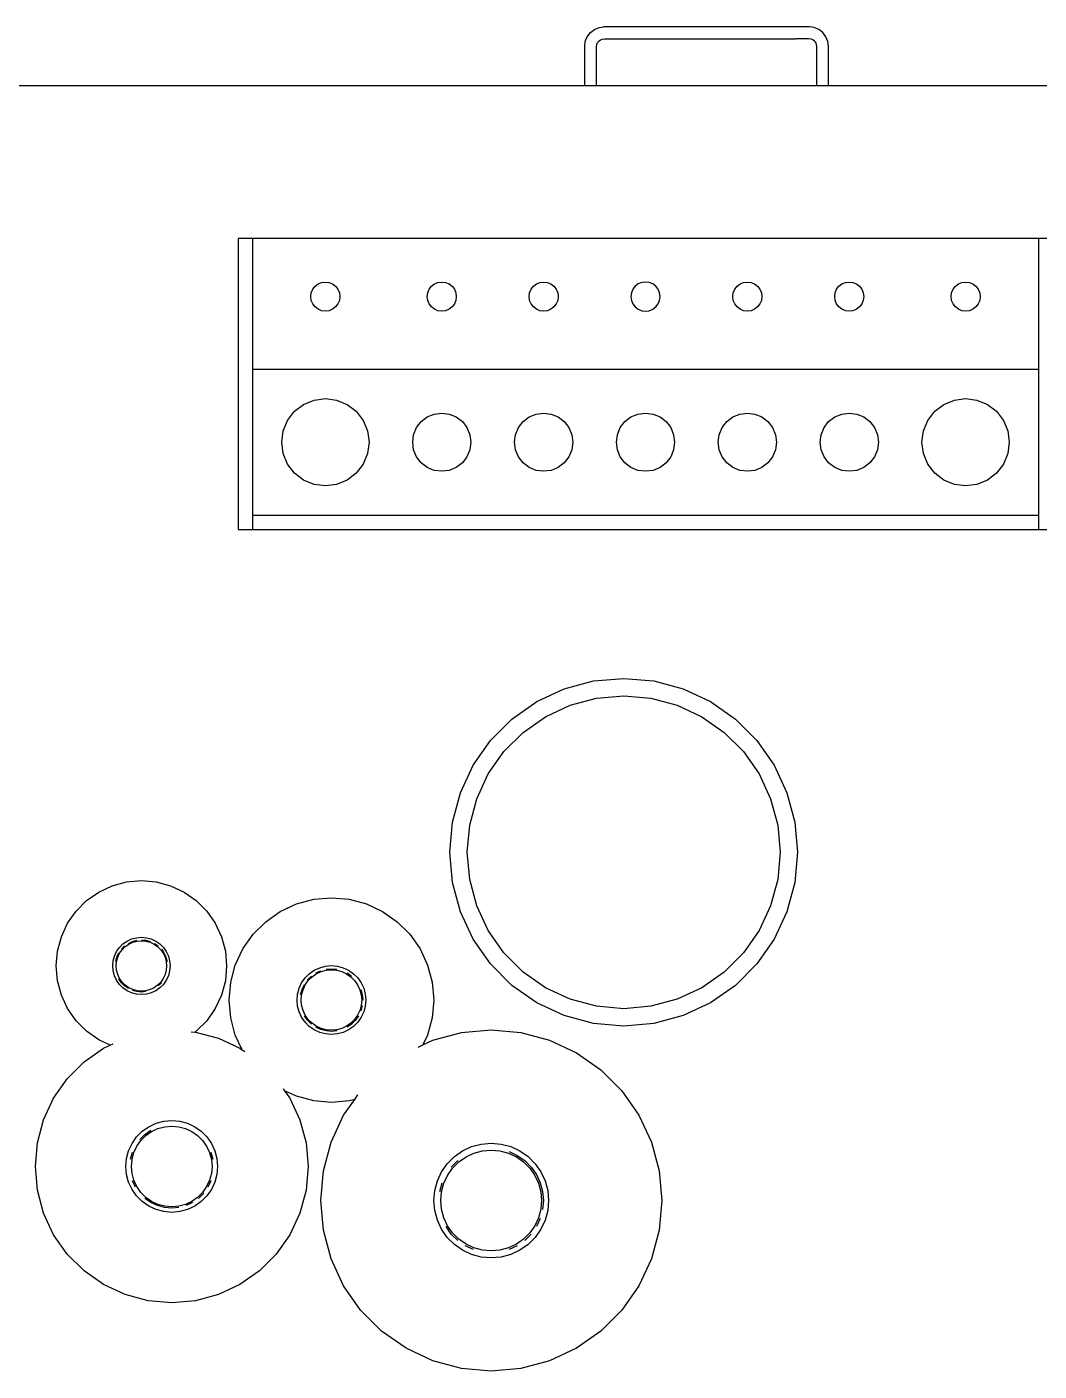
# Model space of a CAD drawing. Header units: metres. Extents: x 217 to 1422, y -179 to 129.
# Drawn here: x 1351.501 to 1351.967, y 60.361 to 60.98 of the extents above; entities that cross this region are included whole.
import ezdxf

# ---------------------------------------------------------------- set-up
doc = ezdxf.new("R2010")
doc.units = ezdxf.units.M
doc.header["$LTSCALE"] = 0.5
doc.header["$MEASUREMENT"] = 0
doc.layers.add('+1', color=255, linetype='Continuous')

# ---------------------------------------------------------------- blocks, each defined once
blk = doc.blocks.new('Chemistry Lab table pl')
at = {"layer": '+1', "transparency": 33554687}
for p, q in [((5.29327, 4.01363), (5.30689, 4.01482)), ((5.30689, 4.01482), (5.32052, 4.01363)), ((5.26765, 4.0043), (5.28005, 4.01009)), ((5.28005, 4.01009), (5.29327, 4.01363)), ((5.32052, 4.01363), (5.33373, 4.01009)), ((5.33373, 4.01009), (5.34613, 4.0043)), ((5.25645, 3.99646), (5.26765, 4.0043)), ((5.34613, 4.0043), (5.35734, 3.99646)), ((5.24678, 3.98678), (5.25645, 3.99646)), ((5.35734, 3.99646), (5.36701, 3.98678)), ((5.23893, 3.97558), (5.24678, 3.98678)), ((5.36701, 3.98678), (5.37486, 3.97558)), ((5.44309, 3.98247), (5.45399, 3.98343)), ((5.45399, 3.98343), (5.46489, 3.98247)), ((5.4226, 3.97502), (5.43252, 3.97964)), ((5.43252, 3.97964), (5.44309, 3.98247)), ((5.46489, 3.98247), (5.47546, 3.97964)), ((5.47546, 3.97964), (5.48538, 3.97502)), ((5.23315, 3.96318), (5.23893, 3.97558)), ((5.37486, 3.97558), (5.38064, 3.96318)), ((5.41363, 3.96874), (5.4226, 3.97502)), ((5.48538, 3.97502), (5.49434, 3.96874)), ((5.40589, 3.961), (5.41363, 3.96874)), ((5.49434, 3.96874), (5.50208, 3.961)), ((5.22961, 3.94997), (5.23315, 3.96318)), ((5.28992, 3.95656), (5.29369, 3.9592)), ((5.29369, 3.9592), (5.29786, 3.96115)), ((5.29489, 3.95712), (5.29868, 3.95889)), ((5.29786, 3.96115), (5.30231, 3.96234)), ((5.29896, 3.95814), (5.30286, 3.95919)), ((5.30231, 3.96234), (5.30689, 3.96274)), ((5.30286, 3.95919), (5.30689, 3.95954)), ((5.30689, 3.96274), (5.31148, 3.96234)), ((5.30689, 3.95954), (5.31092, 3.95919)), ((5.31092, 3.95919), (5.31483, 3.95814)), ((5.31148, 3.96234), (5.31592, 3.96115)), ((5.3151, 3.95889), (5.31889, 3.95712)), ((5.31592, 3.96115), (5.32009, 3.9592)), ((5.32009, 3.9592), (5.32386, 3.95656)), ((5.38064, 3.96318), (5.38418, 3.94997)), ((5.39962, 3.95204), (5.40589, 3.961)), ((5.50208, 3.961), (5.50836, 3.95204)), ((5.28403, 3.94954), (5.28667, 3.95331)), ((5.28667, 3.95331), (5.28992, 3.95656)), ((5.28851, 3.95177), (5.29147, 3.95472)), ((5.28912, 3.95125), (5.29198, 3.95411)), ((5.29198, 3.95411), (5.29529, 3.95643)), ((5.29529, 3.95643), (5.29896, 3.95814)), ((5.31483, 3.95814), (5.31849, 3.95643)), ((5.31849, 3.95643), (5.32181, 3.95411)), ((5.32181, 3.95411), (5.32467, 3.95125)), ((5.32232, 3.95472), (5.32528, 3.95177)), ((5.32386, 3.95656), (5.32712, 3.95331)), ((5.32712, 3.95331), (5.32976, 3.94954)), ((5.22841, 3.93634), (5.22961, 3.94997)), ((5.28208, 3.94537), (5.28403, 3.94954)), ((5.28434, 3.94455), (5.28611, 3.94834)), ((5.28509, 3.94427), (5.2868, 3.94794)), ((5.2868, 3.94794), (5.28912, 3.95125)), ((5.32467, 3.95125), (5.32698, 3.94794)), ((5.32528, 3.95177), (5.32768, 3.94834)), ((5.32698, 3.94794), (5.32869, 3.94427)), ((5.32976, 3.94954), (5.3317, 3.94537)), ((5.38418, 3.94997), (5.38537, 3.93634)), ((5.39499, 3.94212), (5.39962, 3.95204)), ((5.50836, 3.95204), (5.51298, 3.94212)), ((5.28049, 3.93634), (5.28089, 3.94092)), ((5.28089, 3.94092), (5.28208, 3.94537)), ((5.28289, 3.93634), (5.28326, 3.94051)), ((5.28369, 3.93634), (5.28405, 3.94037)), ((5.28405, 3.94037), (5.28509, 3.94427)), ((5.32869, 3.94427), (5.32974, 3.94037)), ((5.32974, 3.94037), (5.33009, 3.93634)), ((5.3317, 3.94537), (5.33289, 3.94092)), ((5.33289, 3.94092), (5.33329, 3.93634)), ((5.39216, 3.93155), (5.39499, 3.94212)), ((5.44343, 3.93893), (5.44676, 3.94049)), ((5.44676, 3.94049), (5.45032, 3.94144)), ((5.45032, 3.94144), (5.45399, 3.94176)), ((5.45065, 3.93955), (5.45399, 3.93984)), ((5.45399, 3.94176), (5.45766, 3.94144)), ((5.45399, 3.93984), (5.45732, 3.93955)), ((5.45766, 3.94144), (5.46121, 3.94049)), ((5.46121, 3.94049), (5.46455, 3.93893)), ((5.51298, 3.94212), (5.51582, 3.93155)), ((5.22961, 3.92271), (5.22841, 3.93634)), ((5.28089, 3.93176), (5.28049, 3.93634)), ((5.28326, 3.93217), (5.28289, 3.93634)), ((5.28405, 3.93231), (5.28369, 3.93634)), ((5.33009, 3.93634), (5.32974, 3.93231)), ((5.33329, 3.93634), (5.33289, 3.93176)), ((5.38537, 3.93634), (5.38418, 3.92271)), ((5.4357, 3.9312), (5.43781, 3.93422)), ((5.43781, 3.93422), (5.44041, 3.93682)), ((5.43928, 3.93299), (5.44165, 3.93535)), ((5.43977, 3.93257), (5.44206, 3.93486)), ((5.44041, 3.93682), (5.44343, 3.93893)), ((5.44206, 3.93486), (5.44471, 3.93672)), ((5.44439, 3.93727), (5.44742, 3.93869)), ((5.44471, 3.93672), (5.44764, 3.93808)), ((5.44764, 3.93808), (5.45077, 3.93892)), ((5.45077, 3.93892), (5.45399, 3.9392)), ((5.45399, 3.9392), (5.45721, 3.93892)), ((5.45721, 3.93892), (5.46034, 3.93808)), ((5.45732, 3.93955), (5.46056, 3.93869)), ((5.46034, 3.93808), (5.46327, 3.93672)), ((5.46056, 3.93869), (5.46359, 3.93727)), ((5.46327, 3.93672), (5.46592, 3.93486)), ((5.46359, 3.93727), (5.46633, 3.93535)), ((5.46455, 3.93893), (5.46756, 3.93682)), ((5.46592, 3.93486), (5.46821, 3.93257)), ((5.46756, 3.93682), (5.47017, 3.93422)), ((5.47017, 3.93422), (5.47228, 3.9312)), ((5.28208, 3.92731), (5.28089, 3.93176)), ((5.28434, 3.92813), (5.28326, 3.93217)), ((5.28509, 3.9284), (5.28405, 3.93231)), ((5.28611, 3.92434), (5.28434, 3.92813)), ((5.2868, 3.92474), (5.28509, 3.9284)), ((5.32869, 3.9284), (5.32698, 3.92474)), ((5.32974, 3.93231), (5.32869, 3.9284)), ((5.33053, 3.93217), (5.32945, 3.92813)), ((5.33289, 3.93176), (5.3317, 3.92731)), ((5.39121, 3.92064), (5.39216, 3.93155)), ((5.43319, 3.92431), (5.43414, 3.92787)), ((5.43414, 3.92787), (5.4357, 3.9312)), ((5.43595, 3.92721), (5.43736, 3.93024)), ((5.43655, 3.92699), (5.43791, 3.92992)), ((5.43791, 3.92992), (5.43977, 3.93257)), ((5.46821, 3.93257), (5.47006, 3.92992)), ((5.47006, 3.92992), (5.47143, 3.92699)), ((5.47062, 3.93024), (5.47203, 3.92721)), ((5.47228, 3.9312), (5.47383, 3.92787)), ((5.47383, 3.92787), (5.47479, 3.92431)), ((5.51582, 3.93155), (5.51677, 3.92064)), ((5.23315, 3.9095), (5.22961, 3.92271)), ((5.28403, 3.92314), (5.28208, 3.92731)), ((5.28667, 3.91937), (5.28403, 3.92314)), ((5.28851, 3.92091), (5.28611, 3.92434)), ((5.28912, 3.92143), (5.2868, 3.92474)), ((5.29198, 3.91857), (5.28912, 3.92143)), ((5.32467, 3.92143), (5.32181, 3.91857)), ((5.32698, 3.92474), (5.32467, 3.92143)), ((5.32976, 3.92314), (5.32712, 3.91937)), ((5.3317, 3.92731), (5.32976, 3.92314)), ((5.38418, 3.92271), (5.38064, 3.9095)), ((5.43287, 3.92064), (5.43319, 3.92431)), ((5.43543, 3.92064), (5.43571, 3.92387)), ((5.43571, 3.92387), (5.43655, 3.92699)), ((5.47143, 3.92699), (5.47227, 3.92387)), ((5.47227, 3.92387), (5.47255, 3.92064)), ((5.47479, 3.92431), (5.47511, 3.92064)), ((5.28992, 3.91612), (5.28667, 3.91937)), ((5.29147, 3.91795), (5.28851, 3.92091)), ((5.29369, 3.91348), (5.28992, 3.91612)), ((5.29489, 3.91556), (5.29147, 3.91795)), ((5.29529, 3.91625), (5.29198, 3.91857)), ((5.29868, 3.91379), (5.29489, 3.91556)), ((5.29896, 3.91454), (5.29529, 3.91625)), ((5.31849, 3.91625), (5.31483, 3.91454)), ((5.32181, 3.91857), (5.31849, 3.91625)), ((5.32386, 3.91612), (5.32009, 3.91348)), ((5.32528, 3.92091), (5.32232, 3.91795)), ((5.32712, 3.91937), (5.32386, 3.91612)), ((5.39216, 3.90974), (5.39121, 3.92064)), ((5.43319, 3.91698), (5.43287, 3.92064)), ((5.43414, 3.91342), (5.43319, 3.91698)), ((5.43595, 3.91408), (5.43508, 3.91731)), ((5.43571, 3.91742), (5.43543, 3.92064)), ((5.43655, 3.9143), (5.43571, 3.91742)), ((5.47227, 3.91742), (5.47143, 3.9143)), ((5.4729, 3.91731), (5.47203, 3.91408)), ((5.47255, 3.92064), (5.47227, 3.91742)), ((5.47479, 3.91698), (5.47383, 3.91342)), ((5.47511, 3.92064), (5.47479, 3.91698)), ((5.51677, 3.92064), (5.51582, 3.90974)), ((5.23893, 3.8971), (5.23315, 3.9095)), ((5.29786, 3.91153), (5.29369, 3.91348)), ((5.30231, 3.91034), (5.29786, 3.91153)), ((5.30286, 3.91349), (5.29896, 3.91454)), ((5.30689, 3.90994), (5.30231, 3.91034)), ((5.30689, 3.91314), (5.30286, 3.91349)), ((5.31092, 3.91349), (5.30689, 3.91314)), ((5.31148, 3.91034), (5.30689, 3.90994)), ((5.31483, 3.91454), (5.31092, 3.91349)), ((5.31592, 3.91153), (5.31148, 3.91034)), ((5.32009, 3.91348), (5.31592, 3.91153)), ((5.38064, 3.9095), (5.37486, 3.8971)), ((5.39499, 3.89917), (5.39216, 3.90974)), ((5.4357, 3.91008), (5.43414, 3.91342)), ((5.43781, 3.90707), (5.4357, 3.91008)), ((5.43791, 3.91136), (5.43655, 3.9143)), ((5.43977, 3.90871), (5.43791, 3.91136)), ((5.47006, 3.91136), (5.46821, 3.90871)), ((5.47143, 3.9143), (5.47006, 3.91136)), ((5.47228, 3.91008), (5.47017, 3.90707)), ((5.47383, 3.91342), (5.47228, 3.91008)), ((5.51582, 3.90974), (5.51298, 3.89917)), ((5.44041, 3.90447), (5.43781, 3.90707)), ((5.44206, 3.90643), (5.43977, 3.90871)), ((5.44343, 3.90235), (5.44041, 3.90447)), ((5.44471, 3.90457), (5.44206, 3.90643)), ((5.44764, 3.9032), (5.44471, 3.90457)), ((5.45077, 3.90237), (5.44764, 3.9032)), ((5.46034, 3.9032), (5.45721, 3.90237)), ((5.46327, 3.90457), (5.46034, 3.9032)), ((5.46592, 3.90643), (5.46327, 3.90457)), ((5.46633, 3.90594), (5.46359, 3.90402)), ((5.46756, 3.90447), (5.46455, 3.90235)), ((5.46821, 3.90871), (5.46592, 3.90643)), ((5.4687, 3.9083), (5.46633, 3.90594)), ((5.47017, 3.90707), (5.46756, 3.90447)), ((5.24678, 3.8859), (5.23893, 3.8971)), ((5.37486, 3.8971), (5.36973, 3.88979)), ((5.39962, 3.88925), (5.39499, 3.89917)), ((5.44676, 3.9008), (5.44343, 3.90235)), ((5.45032, 3.89985), (5.44676, 3.9008)), ((5.45399, 3.89952), (5.45032, 3.89985)), ((5.45399, 3.90208), (5.45077, 3.90237)), ((5.45721, 3.90237), (5.45399, 3.90208)), ((5.45766, 3.89985), (5.45399, 3.89952)), ((5.46121, 3.9008), (5.45766, 3.89985)), ((5.46455, 3.90235), (5.46121, 3.9008)), ((5.51298, 3.89917), (5.50836, 3.88925)), ((5.36973, 3.88979), (5.37228, 3.89047)), ((5.37228, 3.89047), (5.38046, 3.89118)), ((5.38046, 3.89118), (5.38864, 3.89047)), ((5.38864, 3.89047), (5.39656, 3.88834)), ((5.25645, 3.87622), (5.24678, 3.8859)), ((5.36973, 3.88979), (5.36832, 3.88777)), ((5.39656, 3.88834), (5.40204, 3.88579)), ((5.40204, 3.88579), (5.39962, 3.88925)), ((5.40274, 3.88479), (5.40204, 3.88579)), ((5.50836, 3.88925), (5.50208, 3.88029)), ((5.50208, 3.88029), (5.49434, 3.87255)), ((5.26765, 3.86838), (5.25645, 3.87622)), ((5.49434, 3.87255), (5.48538, 3.86627)), ((5.28005, 3.86259), (5.26765, 3.86838)), ((5.34056, 3.86578), (5.33833, 3.86474)), ((5.42066, 3.86763), (5.42035, 3.86785)), ((5.42066, 3.86763), (5.42082, 3.8674)), ((5.42152, 3.86702), (5.42066, 3.86763)), ((5.42152, 3.86702), (5.42471, 3.8602)), ((5.4226, 3.86627), (5.42152, 3.86702)), ((5.43252, 3.86165), (5.4226, 3.86627)), ((5.48538, 3.86627), (5.48229, 3.86483)), ((5.29327, 3.85905), (5.28005, 3.86259)), ((5.33373, 3.86259), (5.32052, 3.85905)), ((5.33833, 3.86474), (5.33373, 3.86259)), ((5.33409, 3.85227), (5.33621, 3.8602)), ((5.33621, 3.8602), (5.33833, 3.86474)), ((5.37504, 3.85898), (5.37771, 3.8597)), ((5.37771, 3.8597), (5.38046, 3.85994)), ((5.38046, 3.85994), (5.38321, 3.8597)), ((5.38321, 3.8597), (5.38588, 3.85898)), ((5.42471, 3.8602), (5.42683, 3.85227)), ((5.44309, 3.85882), (5.43252, 3.86165)), ((5.48229, 3.86483), (5.4809, 3.86419)), ((5.48229, 3.86483), (5.48757, 3.86237)), ((5.48757, 3.86237), (5.49317, 3.85845)), ((5.21854, 3.85124), (5.23201, 3.85485)), ((5.23201, 3.85485), (5.2459, 3.85607)), ((5.2459, 3.85607), (5.25979, 3.85485)), ((5.25979, 3.85485), (5.27326, 3.85124)), ((5.30689, 3.85786), (5.29327, 3.85905)), ((5.32052, 3.85905), (5.30689, 3.85786)), ((5.36674, 3.85202), (5.36832, 3.85428)), ((5.36799, 3.8513), (5.36943, 3.85335)), ((5.36832, 3.85428), (5.37028, 3.85623)), ((5.36943, 3.85335), (5.3712, 3.85513)), ((5.3698, 3.85304), (5.37151, 3.85476)), ((5.37028, 3.85623), (5.37254, 3.85781)), ((5.3712, 3.85513), (5.37326, 3.85657)), ((5.37151, 3.85476), (5.3735, 3.85615)), ((5.37254, 3.85781), (5.37504, 3.85898)), ((5.3735, 3.85615), (5.3757, 3.85718)), ((5.3757, 3.85718), (5.37804, 3.85781)), ((5.37796, 3.85828), (5.38046, 3.8585)), ((5.37804, 3.85781), (5.38046, 3.85802)), ((5.38046, 3.8585), (5.38296, 3.85828)), ((5.38046, 3.85802), (5.38288, 3.85781)), ((5.38288, 3.85781), (5.38522, 3.85718)), ((5.38296, 3.85828), (5.38538, 3.85763)), ((5.38522, 3.85718), (5.38742, 3.85615)), ((5.38538, 3.85763), (5.38766, 3.85657)), ((5.38588, 3.85898), (5.38838, 3.85781)), ((5.38742, 3.85615), (5.38941, 3.85476)), ((5.38838, 3.85781), (5.39064, 3.85623)), ((5.38941, 3.85476), (5.39112, 3.85304)), ((5.38971, 3.85513), (5.39149, 3.85335)), ((5.39064, 3.85623), (5.39259, 3.85428)), ((5.39149, 3.85335), (5.39293, 3.8513)), ((5.39259, 3.85428), (5.39418, 3.85202)), ((5.43397, 3.84801), (5.43789, 3.85361)), ((5.43789, 3.85361), (5.44273, 3.85845)), ((5.44273, 3.85845), (5.44324, 3.8588)), ((5.44324, 3.8588), (5.44309, 3.85882)), ((5.44503, 3.85865), (5.44324, 3.8588)), ((5.49317, 3.85845), (5.49801, 3.85361)), ((5.49801, 3.85361), (5.50193, 3.84801)), ((5.2059, 3.84535), (5.21854, 3.85124)), ((5.2334, 3.84697), (5.2459, 3.84807)), ((5.2459, 3.84807), (5.25841, 3.84697)), ((5.27326, 3.85124), (5.2859, 3.84535)), ((5.33337, 3.8441), (5.33409, 3.85227)), ((5.36486, 3.84685), (5.36557, 3.84951)), ((5.36557, 3.84951), (5.36674, 3.85202)), ((5.36628, 3.8466), (5.36693, 3.84902)), ((5.36675, 3.84651), (5.36738, 3.84886)), ((5.36738, 3.84886), (5.3684, 3.85106)), ((5.3684, 3.85106), (5.3698, 3.85304)), ((5.39112, 3.85304), (5.39251, 3.85106)), ((5.39251, 3.85106), (5.39354, 3.84886)), ((5.39354, 3.84886), (5.39417, 3.84651)), ((5.39418, 3.85202), (5.39534, 3.84951)), ((5.39534, 3.84951), (5.39606, 3.84685)), ((5.42683, 3.85227), (5.42755, 3.8441)), ((5.43108, 3.84181), (5.43397, 3.84801)), ((5.50193, 3.84801), (5.50482, 3.84181)), ((5.19448, 3.83735), (5.2059, 3.84535)), ((5.2099, 3.83842), (5.22128, 3.84372)), ((5.22128, 3.84372), (5.2334, 3.84697)), ((5.25841, 3.84697), (5.27053, 3.84372)), ((5.27053, 3.84372), (5.2819, 3.83842)), ((5.2859, 3.84535), (5.29733, 3.83735)), ((5.33409, 3.83592), (5.33337, 3.8441)), ((5.36462, 3.8441), (5.36486, 3.84685)), ((5.36486, 3.84135), (5.36462, 3.8441)), ((5.36557, 3.83868), (5.36486, 3.84135)), ((5.36628, 3.8416), (5.36606, 3.8441)), ((5.36693, 3.83917), (5.36628, 3.8416)), ((5.36654, 3.8441), (5.36675, 3.84651)), ((5.36675, 3.84168), (5.36654, 3.8441)), ((5.36738, 3.83934), (5.36675, 3.84168)), ((5.39417, 3.84168), (5.39354, 3.83934)), ((5.39464, 3.8416), (5.39399, 3.83917)), ((5.39417, 3.84651), (5.39438, 3.8441)), ((5.39438, 3.8441), (5.39417, 3.84168)), ((5.39606, 3.84135), (5.39534, 3.83868)), ((5.39606, 3.84685), (5.3963, 3.8441)), ((5.3963, 3.8441), (5.39606, 3.84135)), ((5.42755, 3.8441), (5.42683, 3.83592)), ((5.42931, 3.8352), (5.43108, 3.84181)), ((5.46344, 3.84079), (5.46566, 3.84139)), ((5.46566, 3.84139), (5.46795, 3.84159)), ((5.46795, 3.84159), (5.47024, 3.84139)), ((5.47024, 3.84139), (5.47247, 3.84079)), ((5.50482, 3.84181), (5.50659, 3.8352)), ((5.18462, 3.82749), (5.19448, 3.83735)), ((5.19962, 3.83122), (5.2099, 3.83842)), ((5.2819, 3.83842), (5.29218, 3.83122)), ((5.29733, 3.83735), (5.30719, 3.82749)), ((5.33621, 3.82799), (5.33409, 3.83592)), ((5.36674, 3.83618), (5.36557, 3.83868)), ((5.36832, 3.83392), (5.36674, 3.83618)), ((5.3684, 3.83714), (5.36738, 3.83934)), ((5.3698, 3.83515), (5.3684, 3.83714)), ((5.37151, 3.83343), (5.3698, 3.83515)), ((5.39112, 3.83515), (5.38941, 3.83343)), ((5.39149, 3.83484), (5.38971, 3.83307)), ((5.39251, 3.83714), (5.39112, 3.83515)), ((5.39354, 3.83934), (5.39251, 3.83714)), ((5.39418, 3.83618), (5.39259, 3.83392)), ((5.39399, 3.83917), (5.39293, 3.8369)), ((5.39534, 3.83868), (5.39418, 3.83618)), ((5.42683, 3.83592), (5.42471, 3.82799)), ((5.42871, 3.82839), (5.42931, 3.8352)), ((5.45555, 3.8329), (5.45652, 3.83499)), ((5.45652, 3.83499), (5.45784, 3.83687)), ((5.45784, 3.83687), (5.45947, 3.8385)), ((5.45791, 3.83419), (5.45907, 3.83584)), ((5.45876, 3.8361), (5.46024, 3.83758)), ((5.45907, 3.83584), (5.4605, 3.83727)), ((5.45947, 3.8385), (5.46135, 3.83982)), ((5.4605, 3.83727), (5.46215, 3.83843)), ((5.46135, 3.83982), (5.46344, 3.84079)), ((5.46215, 3.83843), (5.46398, 3.83929)), ((5.46398, 3.83929), (5.46594, 3.83981)), ((5.46587, 3.84021), (5.46795, 3.84039)), ((5.46594, 3.83981), (5.46795, 3.83999)), ((5.46795, 3.84039), (5.47004, 3.84021)), ((5.46795, 3.83999), (5.46997, 3.83981)), ((5.46997, 3.83981), (5.47192, 3.83929)), ((5.47004, 3.84021), (5.47206, 3.83966)), ((5.47192, 3.83929), (5.47375, 3.83843)), ((5.47247, 3.84079), (5.47455, 3.83982)), ((5.47375, 3.83843), (5.47541, 3.83727)), ((5.47395, 3.83878), (5.47567, 3.83758)), ((5.47455, 3.83982), (5.47644, 3.8385)), ((5.47541, 3.83727), (5.47684, 3.83584)), ((5.47567, 3.83758), (5.47714, 3.8361)), ((5.47644, 3.8385), (5.47806, 3.83687)), ((5.47684, 3.83584), (5.478, 3.83419)), ((5.47714, 3.8361), (5.47834, 3.83439)), ((5.47806, 3.83687), (5.47938, 3.83499)), ((5.47938, 3.83499), (5.48036, 3.8329)), ((5.50659, 3.8352), (5.50719, 3.82839)), ((5.19075, 3.82235), (5.19962, 3.83122)), ((5.29218, 3.83122), (5.30106, 3.82235)), ((5.37028, 3.83196), (5.36832, 3.83392)), ((5.37254, 3.83038), (5.37028, 3.83196)), ((5.37326, 3.83163), (5.3712, 3.83307)), ((5.3735, 3.83204), (5.37151, 3.83343)), ((5.37504, 3.82921), (5.37254, 3.83038)), ((5.3757, 3.83102), (5.3735, 3.83204)), ((5.37771, 3.8285), (5.37504, 3.82921)), ((5.37804, 3.83039), (5.3757, 3.83102)), ((5.38046, 3.82826), (5.37771, 3.8285)), ((5.38046, 3.8297), (5.37796, 3.82992)), ((5.38046, 3.83018), (5.37804, 3.83039)), ((5.38288, 3.83039), (5.38046, 3.83018)), ((5.38296, 3.82992), (5.38046, 3.8297)), ((5.38321, 3.8285), (5.38046, 3.82826)), ((5.38522, 3.83102), (5.38288, 3.83039)), ((5.38588, 3.82921), (5.38321, 3.8285)), ((5.38742, 3.83204), (5.38522, 3.83102)), ((5.38766, 3.83163), (5.38538, 3.83057)), ((5.38838, 3.83038), (5.38588, 3.82921)), ((5.38941, 3.83343), (5.38742, 3.83204)), ((5.39064, 3.83196), (5.38838, 3.83038)), ((5.39259, 3.83392), (5.39064, 3.83196)), ((5.45475, 3.82839), (5.45495, 3.83068)), ((5.45495, 3.83068), (5.45555, 3.8329)), ((5.45635, 3.82839), (5.45653, 3.8304)), ((5.45653, 3.8304), (5.45705, 3.83235)), ((5.45705, 3.83235), (5.45791, 3.83419)), ((5.478, 3.83419), (5.47885, 3.83235)), ((5.47885, 3.83235), (5.47938, 3.8304)), ((5.47938, 3.8304), (5.47955, 3.82839)), ((5.48036, 3.8329), (5.48095, 3.83068)), ((5.48095, 3.83068), (5.48115, 3.82839)), ((5.17662, 3.81607), (5.18462, 3.82749)), ((5.18355, 3.81207), (5.19075, 3.82235)), ((5.30106, 3.82235), (5.30826, 3.81207)), ((5.30719, 3.82749), (5.31518, 3.81607)), ((5.33968, 3.82055), (5.33621, 3.82799)), ((5.42471, 3.82799), (5.42124, 3.82055)), ((5.42931, 3.82157), (5.42871, 3.82839)), ((5.45495, 3.8261), (5.45475, 3.82839)), ((5.45555, 3.82387), (5.45495, 3.8261)), ((5.45652, 3.82179), (5.45555, 3.82387)), ((5.45668, 3.82428), (5.45613, 3.8263)), ((5.45653, 3.82637), (5.45635, 3.82839)), ((5.45705, 3.82442), (5.45653, 3.82637)), ((5.45756, 3.82239), (5.45668, 3.82428)), ((5.45791, 3.82259), (5.45705, 3.82442)), ((5.45876, 3.82067), (5.45756, 3.82239)), ((5.45907, 3.82093), (5.45791, 3.82259)), ((5.478, 3.82259), (5.47684, 3.82093)), ((5.47885, 3.82442), (5.478, 3.82259)), ((5.47923, 3.82428), (5.47834, 3.82239)), ((5.47938, 3.82637), (5.47885, 3.82442)), ((5.47977, 3.8263), (5.47923, 3.82428)), ((5.47955, 3.82839), (5.47938, 3.82637)), ((5.48036, 3.82387), (5.47938, 3.82179)), ((5.48095, 3.8261), (5.48036, 3.82387)), ((5.48115, 3.82839), (5.48095, 3.8261)), ((5.50719, 3.82839), (5.50659, 3.82157)), ((5.17073, 3.80343), (5.17662, 3.81607)), ((5.31518, 3.81607), (5.32108, 3.80343)), ((5.34439, 3.81383), (5.33968, 3.82055)), ((5.42124, 3.82055), (5.41653, 3.81383)), ((5.43108, 3.81497), (5.42931, 3.82157)), ((5.45784, 3.8199), (5.45652, 3.82179)), ((5.45947, 3.81828), (5.45784, 3.8199)), ((5.4605, 3.8195), (5.45907, 3.82093)), ((5.46135, 3.81696), (5.45947, 3.81828)), ((5.46195, 3.818), (5.46024, 3.81919)), ((5.46215, 3.81834), (5.4605, 3.8195)), ((5.46344, 3.81598), (5.46135, 3.81696)), ((5.46398, 3.81749), (5.46215, 3.81834)), ((5.46587, 3.81657), (5.46385, 3.81711)), ((5.46594, 3.81696), (5.46398, 3.81749)), ((5.46795, 3.81639), (5.46587, 3.81657)), ((5.46795, 3.81679), (5.46594, 3.81696)), ((5.46997, 3.81696), (5.46795, 3.81679)), ((5.47192, 3.81749), (5.46997, 3.81696)), ((5.47206, 3.81711), (5.47004, 3.81657)), ((5.47375, 3.81834), (5.47192, 3.81749)), ((5.47395, 3.818), (5.47206, 3.81711)), ((5.47455, 3.81696), (5.47247, 3.81598)), ((5.47541, 3.8195), (5.47375, 3.81834)), ((5.47644, 3.81828), (5.47455, 3.81696)), ((5.47684, 3.82093), (5.47541, 3.8195)), ((5.47715, 3.82067), (5.47567, 3.81919)), ((5.47806, 3.8199), (5.47644, 3.81828)), ((5.47938, 3.82179), (5.47806, 3.8199)), ((5.50659, 3.82157), (5.50482, 3.81497)), ((5.17824, 3.80069), (5.18355, 3.81207)), ((5.30826, 3.81207), (5.31356, 3.80069)), ((5.35019, 3.80803), (5.34439, 3.81383)), ((5.41653, 3.81383), (5.41073, 3.80803)), ((5.43397, 3.80877), (5.43108, 3.81497)), ((5.46566, 3.81539), (5.46344, 3.81598)), ((5.46795, 3.81519), (5.46566, 3.81539)), ((5.47024, 3.81539), (5.46795, 3.81519)), ((5.47247, 3.81598), (5.47024, 3.81539)), ((5.50482, 3.81497), (5.50193, 3.80877)), ((5.35692, 3.80332), (5.35019, 3.80803)), ((5.41073, 3.80803), (5.404, 3.80332)), ((5.43789, 3.80317), (5.43397, 3.80877)), ((5.50193, 3.80877), (5.49801, 3.80317)), ((5.16712, 3.78996), (5.17073, 3.80343)), ((5.175, 3.78857), (5.17824, 3.80069)), ((5.31356, 3.80069), (5.31681, 3.78857)), ((5.32108, 3.80343), (5.32469, 3.78996)), ((5.36435, 3.79985), (5.35692, 3.80332)), ((5.37228, 3.79773), (5.36435, 3.79985)), ((5.38046, 3.79701), (5.37228, 3.79773)), ((5.38864, 3.79773), (5.38046, 3.79701)), ((5.39656, 3.79985), (5.38864, 3.79773)), ((5.404, 3.80332), (5.39656, 3.79985)), ((5.44273, 3.79833), (5.43789, 3.80317)), ((5.44833, 3.79441), (5.44273, 3.79833)), ((5.49317, 3.79833), (5.48757, 3.79441)), ((5.49801, 3.80317), (5.49317, 3.79833)), ((5.45453, 3.79151), (5.44833, 3.79441)), ((5.46114, 3.78974), (5.45453, 3.79151)), ((5.48137, 3.79151), (5.47477, 3.78974)), ((5.48757, 3.79441), (5.48137, 3.79151)), ((5.1659, 3.77607), (5.16712, 3.78996)), ((5.1739, 3.77607), (5.175, 3.78857)), ((5.31681, 3.78857), (5.3179, 3.77607)), ((5.32469, 3.78996), (5.3259, 3.77607)), ((5.46795, 3.78915), (5.46114, 3.78974)), ((5.47477, 3.78974), (5.46795, 3.78915)), ((5.16712, 3.76217), (5.1659, 3.77607)), ((5.175, 3.76356), (5.1739, 3.77607)), ((5.3179, 3.77607), (5.31681, 3.76356)), ((5.3259, 3.77607), (5.32469, 3.76217)), ((5.17073, 3.7487), (5.16712, 3.76217)), ((5.17824, 3.75144), (5.175, 3.76356)), ((5.31681, 3.76356), (5.31356, 3.75144)), ((5.32469, 3.76217), (5.32108, 3.7487)), ((5.17662, 3.73607), (5.17073, 3.7487)), ((5.18355, 3.74007), (5.17824, 3.75144)), ((5.31356, 3.75144), (5.30826, 3.74007)), ((5.32108, 3.7487), (5.31518, 3.73607)), ((5.18462, 3.72464), (5.17662, 3.73607)), ((5.19075, 3.72978), (5.18355, 3.74007)), ((5.30826, 3.74007), (5.30106, 3.72978)), ((5.31518, 3.73607), (5.30719, 3.72464)), ((5.19962, 3.72091), (5.19075, 3.72978)), ((5.30106, 3.72978), (5.29218, 3.72091)), ((5.19448, 3.71478), (5.18462, 3.72464)), ((5.30719, 3.72464), (5.29733, 3.71478)), ((5.2099, 3.71371), (5.19962, 3.72091)), ((5.29218, 3.72091), (5.2819, 3.71371)), ((5.2059, 3.70678), (5.19448, 3.71478)), ((5.22128, 3.70841), (5.2099, 3.71371)), ((5.2819, 3.71371), (5.27053, 3.70841)), ((5.29733, 3.71478), (5.2859, 3.70678)), ((5.21854, 3.70089), (5.2059, 3.70678)), ((5.2334, 3.70516), (5.22128, 3.70841)), ((5.2459, 3.70407), (5.2334, 3.70516)), ((5.25841, 3.70516), (5.2459, 3.70407)), ((5.27053, 3.70841), (5.25841, 3.70516)), ((5.2859, 3.70678), (5.27326, 3.70089)), ((5.23201, 3.69728), (5.21854, 3.70089)), ((5.27326, 3.70089), (5.25979, 3.69728)), ((5.2459, 3.69607), (5.23201, 3.69728)), ((5.25979, 3.69728), (5.2459, 3.69607)), ((5.05496, 3.62762), (5.04826, 3.62762)), ((5.41676, 3.62762), (5.05496, 3.62762)), ((5.05496, 3.62092), (5.05496, 3.62762)), ((5.42346, 3.62762), (5.41676, 3.62762)), ((5.41676, 3.62092), (5.41676, 3.62762)), ((5.42346, 3.49362), (5.42346, 3.62762)), ((5.05496, 3.55392), (5.05496, 3.62092)), ((5.41676, 3.62092), (5.05496, 3.62092)), ((5.41676, 3.55392), (5.41676, 3.62092)), ((5.07841, 3.60483), (5.08326, 3.60684)), ((5.08326, 3.60684), (5.08846, 3.60752)), ((5.08846, 3.60752), (5.09367, 3.60684)), ((5.09367, 3.60684), (5.09851, 3.60483)), ((5.37321, 3.60483), (5.37806, 3.60684)), ((5.37806, 3.60684), (5.38326, 3.60752)), ((5.38326, 3.60752), (5.38847, 3.60684)), ((5.38847, 3.60684), (5.39331, 3.60483)), ((5.07106, 3.59747), (5.07425, 3.60164)), ((5.07425, 3.60164), (5.07841, 3.60483)), ((5.09851, 3.60483), (5.10268, 3.60164)), ((5.10268, 3.60164), (5.10587, 3.59747)), ((5.13536, 3.59903), (5.1386, 3.60037)), ((5.1386, 3.60037), (5.14206, 3.60082)), ((5.14206, 3.60082), (5.14553, 3.60037)), ((5.14553, 3.60037), (5.14876, 3.59903)), ((5.18226, 3.59903), (5.1855, 3.60037)), ((5.1855, 3.60037), (5.18896, 3.60082)), ((5.18896, 3.60082), (5.19243, 3.60037)), ((5.19243, 3.60037), (5.19566, 3.59903)), ((5.22916, 3.59903), (5.2324, 3.60037)), ((5.2324, 3.60037), (5.23586, 3.60082)), ((5.23586, 3.60082), (5.23933, 3.60037)), ((5.23933, 3.60037), (5.24256, 3.59903)), ((5.27606, 3.59903), (5.2793, 3.60037)), ((5.2793, 3.60037), (5.28276, 3.60082)), ((5.28276, 3.60082), (5.28623, 3.60037)), ((5.28623, 3.60037), (5.28946, 3.59903)), ((5.32296, 3.59903), (5.3262, 3.60037)), ((5.3262, 3.60037), (5.32966, 3.60082)), ((5.32966, 3.60082), (5.33313, 3.60037)), ((5.33313, 3.60037), (5.33636, 3.59903)), ((5.36586, 3.59747), (5.36905, 3.60164)), ((5.36905, 3.60164), (5.37321, 3.60483)), ((5.39331, 3.60483), (5.39748, 3.60164)), ((5.39748, 3.60164), (5.40067, 3.59747)), ((5.06905, 3.59263), (5.07106, 3.59747)), ((5.10587, 3.59747), (5.10788, 3.59263)), ((5.12912, 3.59089), (5.13046, 3.59412)), ((5.13046, 3.59412), (5.13259, 3.5969)), ((5.13259, 3.5969), (5.13536, 3.59903)), ((5.14876, 3.59903), (5.15154, 3.5969)), ((5.15154, 3.5969), (5.15367, 3.59412)), ((5.15367, 3.59412), (5.15501, 3.59089)), ((5.17602, 3.59089), (5.17736, 3.59412)), ((5.17736, 3.59412), (5.17949, 3.5969)), ((5.17949, 3.5969), (5.18226, 3.59903)), ((5.19566, 3.59903), (5.19844, 3.5969)), ((5.19844, 3.5969), (5.20057, 3.59412)), ((5.20057, 3.59412), (5.20191, 3.59089)), ((5.22292, 3.59089), (5.22426, 3.59412)), ((5.22426, 3.59412), (5.22639, 3.5969)), ((5.22639, 3.5969), (5.22916, 3.59903)), ((5.24256, 3.59903), (5.24534, 3.5969)), ((5.24534, 3.5969), (5.24747, 3.59412)), ((5.24747, 3.59412), (5.24881, 3.59089)), ((5.26982, 3.59089), (5.27116, 3.59412)), ((5.27116, 3.59412), (5.27329, 3.5969)), ((5.27329, 3.5969), (5.27606, 3.59903)), ((5.28946, 3.59903), (5.29224, 3.5969)), ((5.29224, 3.5969), (5.29437, 3.59412)), ((5.29437, 3.59412), (5.29571, 3.59089)), ((5.31672, 3.59089), (5.31806, 3.59412)), ((5.31806, 3.59412), (5.32019, 3.5969)), ((5.32019, 3.5969), (5.32296, 3.59903)), ((5.33636, 3.59903), (5.33914, 3.5969)), ((5.33914, 3.5969), (5.34127, 3.59412)), ((5.34127, 3.59412), (5.34261, 3.59089)), ((5.36385, 3.59263), (5.36586, 3.59747)), ((5.40067, 3.59747), (5.40268, 3.59263)), ((5.06836, 3.58742), (5.06905, 3.59263)), ((5.06905, 3.58222), (5.06836, 3.58742)), ((5.10788, 3.59263), (5.10856, 3.58742)), ((5.10856, 3.58742), (5.10788, 3.58222)), ((5.12866, 3.58742), (5.12912, 3.59089)), ((5.12912, 3.58396), (5.12866, 3.58742)), ((5.15501, 3.59089), (5.15546, 3.58742)), ((5.15546, 3.58742), (5.15501, 3.58396)), ((5.17556, 3.58742), (5.17602, 3.59089)), ((5.17602, 3.58396), (5.17556, 3.58742)), ((5.20191, 3.59089), (5.20236, 3.58742)), ((5.20236, 3.58742), (5.20191, 3.58396)), ((5.22246, 3.58742), (5.22292, 3.59089)), ((5.22292, 3.58396), (5.22246, 3.58742)), ((5.24881, 3.59089), (5.24926, 3.58742)), ((5.24926, 3.58742), (5.24881, 3.58396)), ((5.26936, 3.58742), (5.26982, 3.59089)), ((5.26982, 3.58396), (5.26936, 3.58742)), ((5.29571, 3.59089), (5.29616, 3.58742)), ((5.29616, 3.58742), (5.29571, 3.58396)), ((5.31626, 3.58742), (5.31672, 3.59089)), ((5.31672, 3.58396), (5.31626, 3.58742)), ((5.34261, 3.59089), (5.34306, 3.58742)), ((5.34306, 3.58742), (5.34261, 3.58396)), ((5.36316, 3.58742), (5.36385, 3.59263)), ((5.36385, 3.58222), (5.36316, 3.58742)), ((5.40268, 3.59263), (5.40336, 3.58742)), ((5.40336, 3.58742), (5.40268, 3.58222)), ((5.07106, 3.57737), (5.06905, 3.58222)), ((5.10788, 3.58222), (5.10587, 3.57737)), ((5.13046, 3.58072), (5.12912, 3.58396)), ((5.15501, 3.58396), (5.15367, 3.58072)), ((5.17736, 3.58072), (5.17602, 3.58396)), ((5.20191, 3.58396), (5.20057, 3.58072)), ((5.22426, 3.58072), (5.22292, 3.58396)), ((5.24881, 3.58396), (5.24747, 3.58072)), ((5.27116, 3.58072), (5.26982, 3.58396)), ((5.29571, 3.58396), (5.29437, 3.58072)), ((5.31806, 3.58072), (5.31672, 3.58396)), ((5.34261, 3.58396), (5.34127, 3.58072)), ((5.36586, 3.57737), (5.36385, 3.58222)), ((5.40268, 3.58222), (5.40067, 3.57737)), ((5.07425, 3.57321), (5.07106, 3.57737)), ((5.10587, 3.57737), (5.10268, 3.57321)), ((5.13259, 3.57795), (5.13046, 3.58072)), ((5.13536, 3.57582), (5.13259, 3.57795)), ((5.1386, 3.57448), (5.13536, 3.57582)), ((5.14876, 3.57582), (5.14553, 3.57448)), ((5.15154, 3.57795), (5.14876, 3.57582)), ((5.15367, 3.58072), (5.15154, 3.57795)), ((5.17949, 3.57795), (5.17736, 3.58072)), ((5.18226, 3.57582), (5.17949, 3.57795)), ((5.1855, 3.57448), (5.18226, 3.57582)), ((5.19566, 3.57582), (5.19243, 3.57448)), ((5.19844, 3.57795), (5.19566, 3.57582)), ((5.20057, 3.58072), (5.19844, 3.57795)), ((5.22639, 3.57795), (5.22426, 3.58072)), ((5.22916, 3.57582), (5.22639, 3.57795)), ((5.2324, 3.57448), (5.22916, 3.57582)), ((5.24256, 3.57582), (5.23933, 3.57448)), ((5.24534, 3.57795), (5.24256, 3.57582)), ((5.24747, 3.58072), (5.24534, 3.57795)), ((5.27329, 3.57795), (5.27116, 3.58072)), ((5.27606, 3.57582), (5.27329, 3.57795)), ((5.2793, 3.57448), (5.27606, 3.57582)), ((5.28946, 3.57582), (5.28623, 3.57448)), ((5.29224, 3.57795), (5.28946, 3.57582)), ((5.29437, 3.58072), (5.29224, 3.57795)), ((5.32019, 3.57795), (5.31806, 3.58072)), ((5.32296, 3.57582), (5.32019, 3.57795)), ((5.3262, 3.57448), (5.32296, 3.57582)), ((5.33636, 3.57582), (5.33313, 3.57448)), ((5.33914, 3.57795), (5.33636, 3.57582)), ((5.34127, 3.58072), (5.33914, 3.57795)), ((5.36905, 3.57321), (5.36586, 3.57737)), ((5.40067, 3.57737), (5.39748, 3.57321)), ((5.07841, 3.57002), (5.07425, 3.57321)), ((5.08326, 3.56801), (5.07841, 3.57002)), ((5.09851, 3.57002), (5.09367, 3.56801)), ((5.10268, 3.57321), (5.09851, 3.57002)), ((5.14206, 3.57402), (5.1386, 3.57448)), ((5.14553, 3.57448), (5.14206, 3.57402)), ((5.18896, 3.57402), (5.1855, 3.57448)), ((5.19243, 3.57448), (5.18896, 3.57402)), ((5.23586, 3.57402), (5.2324, 3.57448)), ((5.23933, 3.57448), (5.23586, 3.57402)), ((5.28276, 3.57402), (5.2793, 3.57448)), ((5.28623, 3.57448), (5.28276, 3.57402)), ((5.32966, 3.57402), (5.3262, 3.57448)), ((5.33313, 3.57448), (5.32966, 3.57402)), ((5.37321, 3.57002), (5.36905, 3.57321)), ((5.37806, 3.56801), (5.37321, 3.57002)), ((5.39331, 3.57002), (5.38847, 3.56801)), ((5.39748, 3.57321), (5.39331, 3.57002)), ((5.08846, 3.56732), (5.08326, 3.56801)), ((5.09367, 3.56801), (5.08846, 3.56732)), ((5.38326, 3.56732), (5.37806, 3.56801)), ((5.38847, 3.56801), (5.38326, 3.56732)), ((5.05496, 3.49362), (5.05496, 3.55392)), ((5.05496, 3.55392), (5.41676, 3.55392)), ((5.41676, 3.49362), (5.41676, 3.55392)), ((5.08373, 3.52516), (5.08511, 3.52623)), ((5.08511, 3.52623), (5.08673, 3.5269)), ((5.08673, 3.5269), (5.08846, 3.52712)), ((5.08846, 3.52712), (5.0902, 3.5269)), ((5.0902, 3.5269), (5.09181, 3.52623)), ((5.09181, 3.52623), (5.0932, 3.52516)), ((5.13733, 3.52516), (5.13871, 3.52623)), ((5.13871, 3.52623), (5.14033, 3.5269)), ((5.14033, 3.5269), (5.14206, 3.52712)), ((5.14206, 3.52712), (5.1438, 3.5269)), ((5.1438, 3.5269), (5.14541, 3.52623)), ((5.14541, 3.52623), (5.1468, 3.52516)), ((5.18423, 3.52516), (5.18561, 3.52623)), ((5.18561, 3.52623), (5.18723, 3.5269)), ((5.18723, 3.5269), (5.18896, 3.52712)), ((5.18896, 3.52712), (5.1907, 3.5269)), ((5.1907, 3.5269), (5.19231, 3.52623)), ((5.19231, 3.52623), (5.1937, 3.52516)), ((5.23251, 3.52623), (5.23113, 3.52516)), ((5.23413, 3.5269), (5.23251, 3.52623)), ((5.23586, 3.52712), (5.23413, 3.5269)), ((5.2376, 3.5269), (5.23586, 3.52712)), ((5.23921, 3.52623), (5.2376, 3.5269)), ((5.2406, 3.52516), (5.23921, 3.52623)), ((5.27803, 3.52516), (5.27941, 3.52623)), ((5.27941, 3.52623), (5.28103, 3.5269)), ((5.28103, 3.5269), (5.28276, 3.52712)), ((5.28276, 3.52712), (5.2845, 3.5269)), ((5.2845, 3.5269), (5.28611, 3.52623)), ((5.28611, 3.52623), (5.2875, 3.52516)), ((5.32493, 3.52516), (5.32631, 3.52623)), ((5.32631, 3.52623), (5.32793, 3.5269)), ((5.32793, 3.5269), (5.32966, 3.52712)), ((5.32966, 3.52712), (5.3314, 3.5269)), ((5.3314, 3.5269), (5.33301, 3.52623)), ((5.33301, 3.52623), (5.3344, 3.52516)), ((5.37853, 3.52516), (5.37991, 3.52623)), ((5.37991, 3.52623), (5.38153, 3.5269)), ((5.38153, 3.5269), (5.38326, 3.52712)), ((5.38326, 3.52712), (5.385, 3.5269)), ((5.385, 3.5269), (5.38661, 3.52623)), ((5.38661, 3.52623), (5.388, 3.52516)), ((5.08176, 3.52042), (5.08199, 3.52216)), ((5.08199, 3.51869), (5.08176, 3.52042)), ((5.08199, 3.52216), (5.08266, 3.52377)), ((5.08266, 3.52377), (5.08373, 3.52516)), ((5.0932, 3.52516), (5.09427, 3.52377)), ((5.09427, 3.52377), (5.09494, 3.52216)), ((5.09494, 3.52216), (5.09516, 3.52042)), ((5.09516, 3.52042), (5.09494, 3.51869)), ((5.13536, 3.52042), (5.13559, 3.52216)), ((5.13559, 3.51869), (5.13536, 3.52042)), ((5.13559, 3.52216), (5.13626, 3.52377)), ((5.13626, 3.52377), (5.13733, 3.52516)), ((5.1468, 3.52516), (5.14787, 3.52377)), ((5.14787, 3.52377), (5.14854, 3.52216)), ((5.14854, 3.52216), (5.14876, 3.52042)), ((5.14876, 3.52042), (5.14854, 3.51869)), ((5.18226, 3.52042), (5.18249, 3.52216)), ((5.18249, 3.51869), (5.18226, 3.52042)), ((5.18249, 3.52216), (5.18316, 3.52377)), ((5.18316, 3.52377), (5.18423, 3.52516)), ((5.1937, 3.52516), (5.19477, 3.52377)), ((5.19477, 3.52377), (5.19544, 3.52216)), ((5.19544, 3.52216), (5.19566, 3.52042)), ((5.19566, 3.52042), (5.19544, 3.51869)), ((5.22939, 3.52216), (5.22916, 3.52042)), ((5.22916, 3.52042), (5.22939, 3.51869)), ((5.23006, 3.52377), (5.22939, 3.52216)), ((5.23113, 3.52516), (5.23006, 3.52377)), ((5.24167, 3.52377), (5.2406, 3.52516)), ((5.24234, 3.52216), (5.24167, 3.52377)), ((5.24256, 3.52042), (5.24234, 3.52216)), ((5.24234, 3.51869), (5.24256, 3.52042)), ((5.27606, 3.52042), (5.27629, 3.52216)), ((5.27629, 3.51869), (5.27606, 3.52042)), ((5.27629, 3.52216), (5.27696, 3.52377)), ((5.27696, 3.52377), (5.27803, 3.52516)), ((5.2875, 3.52516), (5.28857, 3.52377)), ((5.28857, 3.52377), (5.28924, 3.52216)), ((5.28924, 3.52216), (5.28946, 3.52042)), ((5.28946, 3.52042), (5.28924, 3.51869)), ((5.32296, 3.52042), (5.32319, 3.52216)), ((5.32319, 3.51869), (5.32296, 3.52042)), ((5.32319, 3.52216), (5.32386, 3.52377)), ((5.32386, 3.52377), (5.32493, 3.52516)), ((5.3344, 3.52516), (5.33547, 3.52377)), ((5.33547, 3.52377), (5.33614, 3.52216)), ((5.33614, 3.52216), (5.33636, 3.52042)), ((5.33636, 3.52042), (5.33614, 3.51869)), ((5.37656, 3.52042), (5.37679, 3.52216)), ((5.37679, 3.51869), (5.37656, 3.52042)), ((5.37679, 3.52216), (5.37746, 3.52377)), ((5.37746, 3.52377), (5.37853, 3.52516)), ((5.388, 3.52516), (5.38907, 3.52377)), ((5.38907, 3.52377), (5.38974, 3.52216)), ((5.38974, 3.52216), (5.38996, 3.52042)), ((5.38996, 3.52042), (5.38974, 3.51869)), ((5.08266, 3.51707), (5.08199, 3.51869)), ((5.08373, 3.51569), (5.08266, 3.51707)), ((5.08511, 3.51462), (5.08373, 3.51569)), ((5.08673, 3.51395), (5.08511, 3.51462)), ((5.08846, 3.51372), (5.08673, 3.51395)), ((5.0902, 3.51395), (5.08846, 3.51372)), ((5.09181, 3.51462), (5.0902, 3.51395)), ((5.0932, 3.51569), (5.09181, 3.51462)), ((5.09427, 3.51707), (5.0932, 3.51569)), ((5.09494, 3.51869), (5.09427, 3.51707)), ((5.13626, 3.51707), (5.13559, 3.51869)), ((5.13733, 3.51569), (5.13626, 3.51707)), ((5.13871, 3.51462), (5.13733, 3.51569)), ((5.14033, 3.51395), (5.13871, 3.51462)), ((5.14206, 3.51372), (5.14033, 3.51395)), ((5.1438, 3.51395), (5.14206, 3.51372)), ((5.14541, 3.51462), (5.1438, 3.51395)), ((5.1468, 3.51569), (5.14541, 3.51462)), ((5.14787, 3.51707), (5.1468, 3.51569)), ((5.14854, 3.51869), (5.14787, 3.51707)), ((5.18316, 3.51707), (5.18249, 3.51869)), ((5.18423, 3.51569), (5.18316, 3.51707)), ((5.18561, 3.51462), (5.18423, 3.51569)), ((5.18723, 3.51395), (5.18561, 3.51462)), ((5.18896, 3.51372), (5.18723, 3.51395)), ((5.1907, 3.51395), (5.18896, 3.51372)), ((5.19231, 3.51462), (5.1907, 3.51395)), ((5.1937, 3.51569), (5.19231, 3.51462)), ((5.19477, 3.51707), (5.1937, 3.51569)), ((5.19544, 3.51869), (5.19477, 3.51707)), ((5.22939, 3.51869), (5.23006, 3.51707)), ((5.23006, 3.51707), (5.23113, 3.51569)), ((5.23113, 3.51569), (5.23251, 3.51462)), ((5.23251, 3.51462), (5.23413, 3.51395)), ((5.23413, 3.51395), (5.23586, 3.51372)), ((5.23586, 3.51372), (5.2376, 3.51395)), ((5.2376, 3.51395), (5.23921, 3.51462)), ((5.23921, 3.51462), (5.2406, 3.51569)), ((5.2406, 3.51569), (5.24167, 3.51707)), ((5.24167, 3.51707), (5.24234, 3.51869)), ((5.27696, 3.51707), (5.27629, 3.51869)), ((5.27803, 3.51569), (5.27696, 3.51707)), ((5.27941, 3.51462), (5.27803, 3.51569)), ((5.28103, 3.51395), (5.27941, 3.51462)), ((5.28276, 3.51372), (5.28103, 3.51395)), ((5.2845, 3.51395), (5.28276, 3.51372)), ((5.28611, 3.51462), (5.2845, 3.51395)), ((5.2875, 3.51569), (5.28611, 3.51462)), ((5.28857, 3.51707), (5.2875, 3.51569)), ((5.28924, 3.51869), (5.28857, 3.51707)), ((5.32386, 3.51707), (5.32319, 3.51869)), ((5.32493, 3.51569), (5.32386, 3.51707)), ((5.32631, 3.51462), (5.32493, 3.51569)), ((5.32793, 3.51395), (5.32631, 3.51462)), ((5.32966, 3.51372), (5.32793, 3.51395)), ((5.3314, 3.51395), (5.32966, 3.51372)), ((5.33301, 3.51462), (5.3314, 3.51395)), ((5.3344, 3.51569), (5.33301, 3.51462)), ((5.33547, 3.51707), (5.3344, 3.51569)), ((5.33614, 3.51869), (5.33547, 3.51707)), ((5.37746, 3.51707), (5.37679, 3.51869)), ((5.37853, 3.51569), (5.37746, 3.51707)), ((5.37991, 3.51462), (5.37853, 3.51569)), ((5.38153, 3.51395), (5.37991, 3.51462)), ((5.38326, 3.51372), (5.38153, 3.51395)), ((5.385, 3.51395), (5.38326, 3.51372)), ((5.38661, 3.51462), (5.385, 3.51395)), ((5.388, 3.51569), (5.38661, 3.51462)), ((5.38907, 3.51707), (5.388, 3.51569)), ((5.38974, 3.51869), (5.38907, 3.51707)), ((5.04826, 3.49362), (5.05496, 3.49362)), ((5.05496, 3.49362), (5.41676, 3.49362)), ((5.41676, 3.49362), (5.42346, 3.49362)), ((4.84026, 3.42344), (5.15159, 3.42344)), ((5.15159, 3.42344), (5.15159, 3.40519)), ((5.15159, 3.42344), (5.15702, 3.42344)), ((5.15702, 3.42344), (5.15702, 3.40554)), ((5.15702, 3.42344), (5.25844, 3.42344)), ((5.25844, 3.42344), (5.25844, 3.40554)), ((5.25844, 3.42344), (5.26386, 3.42344)), ((5.26386, 3.42344), (5.26386, 3.40519)), ((5.26386, 3.42344), (5.78509, 3.42344)), ((5.15159, 3.40519), (5.15188, 3.40302)), ((5.15188, 3.40302), (5.15278, 3.40084)), ((5.15702, 3.40554), (5.15716, 3.40445)), ((5.15716, 3.40445), (5.15751, 3.40359)), ((5.15751, 3.40359), (5.15807, 3.40285)), ((5.15807, 3.40285), (5.15881, 3.40229)), ((5.15881, 3.40229), (5.15966, 3.40193)), ((5.15966, 3.40193), (5.16075, 3.40179)), ((5.16075, 3.40179), (5.16683, 3.40179)), ((5.24862, 3.40184), (5.16683, 3.40184)), ((5.25471, 3.40179), (5.24862, 3.40179)), ((5.2558, 3.40193), (5.25471, 3.40179)), ((5.25665, 3.40229), (5.2558, 3.40193)), ((5.25738, 3.40285), (5.25665, 3.40229)), ((5.25794, 3.40359), (5.25738, 3.40285)), ((5.25829, 3.40445), (5.25794, 3.40359)), ((5.25844, 3.40554), (5.25829, 3.40445)), ((5.26358, 3.40302), (5.26268, 3.40084)), ((5.26386, 3.40519), (5.26358, 3.40302)), ((5.15278, 3.40084), (5.15421, 3.39896)), ((5.15421, 3.39896), (5.15607, 3.39752)), ((5.15607, 3.39752), (5.15824, 3.39662)), ((5.15824, 3.39662), (5.16039, 3.39633)), ((5.16039, 3.39633), (5.25506, 3.39633)), ((5.25721, 3.39662), (5.25506, 3.39633)), ((5.25938, 3.39752), (5.25721, 3.39662)), ((5.26125, 3.39896), (5.25938, 3.39752)), ((5.26268, 3.40084), (5.26125, 3.39896))]:
    blk.add_line(p, q, dxfattribs=at)
blk = doc.blocks.new('PLAN FF')
at = {"layer": '+1', "transparency": 33554687, "rotation": 180}
blk.add_blockref('Chemistry Lab table pl', (1357.02208, 64.37618), dxfattribs=at)

msp = doc.modelspace()

# ---------------------------------------------------------------- block references
at = {"transparency": 33554687}
msp.add_blockref('PLAN FF', (0, 0), dxfattribs=at)

doc.saveas('drawing.dxf')
